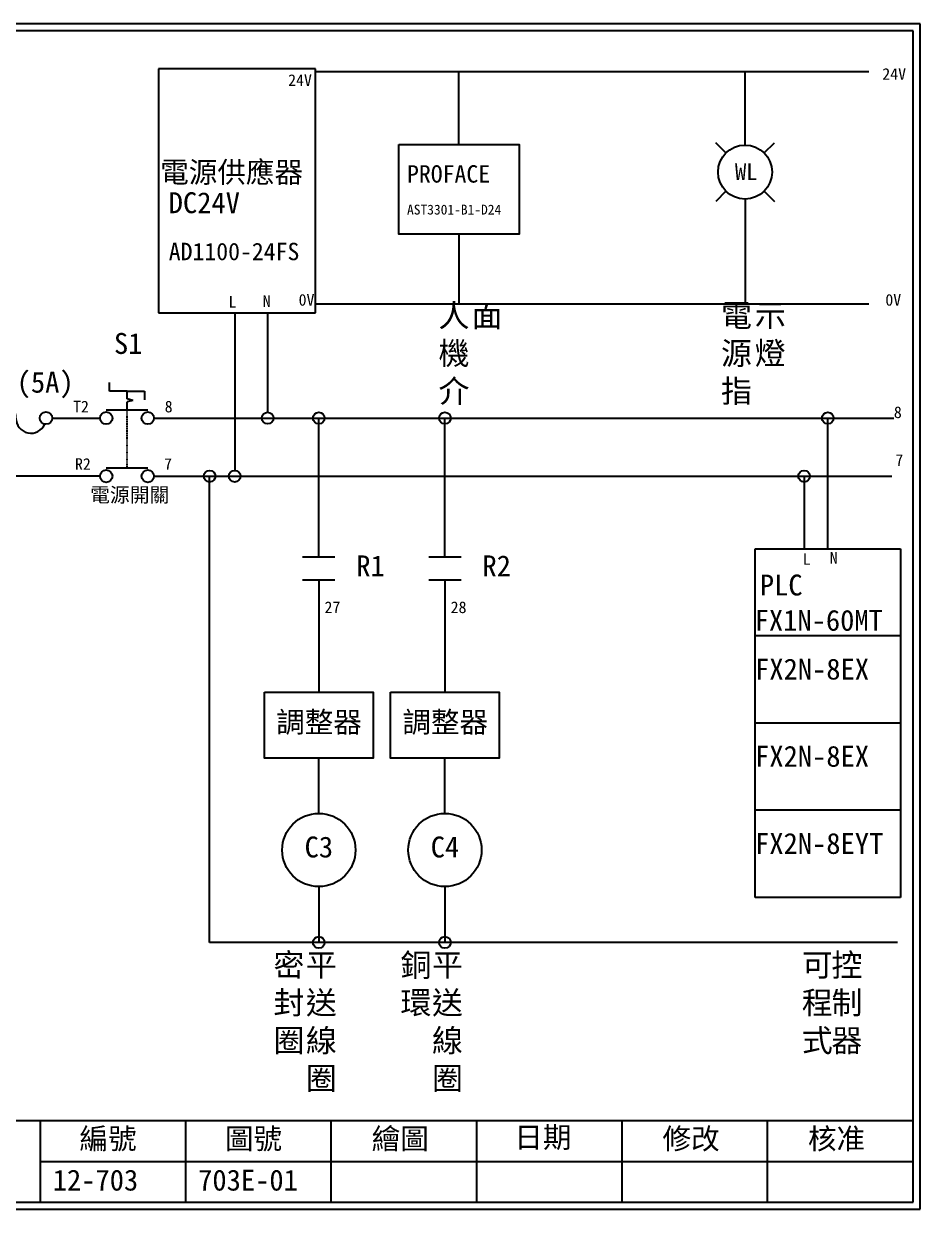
# Model space of a CAD drawing. Extents: x -24 to 263, y 255 to 459.
# Drawn here: x 109.3 to 263.4, y 255.5 to 459.4 of the extents above; entities that cross this region are included whole.
import ezdxf
from ezdxf.enums import TextEntityAlignment as Align

# ---------------------------------------------------------------- set-up
doc = ezdxf.new("R2010")
doc.units = 0
doc.linetypes.add('DASHED', pattern=[0.2, 0.1, -0.1])
doc.layers.get('0').update_dxf_attribs({"linetype": 'CONTINUOUS'})
for name, color, linetype in [('7', 7, 'CONTINUOUS'), ('圖框層', 7, 'CONTINUOUS'), ('標尺寸層', 3, 'CONTINUOUS')]:
    doc.layers.add(name, color=color, linetype=linetype)
doc.styles.add('CNS', font='romanc.shx', dxfattribs={"bigfont": 'chineset.shx'})
doc.styles.add('STSL', font='KAIU.TTF')

# ---------------------------------------------------------------- blocks, each defined once
blk = doc.blocks.new('FUSE')
at = {"color": 7}
for p, q in [((0, 0), (2.14, 0)), ((14.64, 0), (16.78, 0))]:
    blk.add_line(p, q, dxfattribs=at)
for centre in [(3.21, 0), (13.56, 0)]:
    blk.add_circle(centre, 1.07)
for centre, start, end in [((5.8, 0), 0, 156.116), ((10.98, 0), 180, 336.116)]:
    blk.add_arc(centre, 2.59, start, end, dxfattribs=at)

msp = doc.modelspace()

# ---------------------------------------------------------------- linework, layer by layer
for p, q in [((159.45, 451.68), (132.45, 451.68)), ((132.45, 451.68), (132.45, 409.68)), ((159.45, 409.68), (159.45, 451.68)), ((225.61, 451.15), (159.45, 451.15)), ((254.58, 451.15), (225.61, 451.15)), ((233.3, 442.47), (233.3, 451.15)), ((233.3, 438.57), (233.3, 442.47)), ((230.01, 437.21), (228.25, 438.98)), ((236.58, 437.21), (238.34, 438.98)), ((230.01, 430.65), (228.25, 428.88)), ((236.58, 430.65), (238.34, 428.88)), ((233.3, 429.29), (233.3, 425.34)), ((233.3, 425.34), (233.3, 411.2)), ((225.61, 411.2), (159.45, 411.2)), ((254.58, 411.2), (225.61, 411.2)), ((132.45, 409.68), (155.45, 409.68)), ((145.56, 409.68), (145.56, 382.6)), ((151.23, 409.68), (151.23, 392.6)), ((155.45, 409.68), (159.45, 409.68)), ((124.05, 396.25), (124.05, 397.75)), ((127.05, 396.25), (124.05, 396.25)), ((127.05, 396.25), (130.05, 396.25)), ((130.05, 396.25), (130.05, 394.75)), ((128.05, 394.64), (127.05, 394.9)), ((128.05, 394.64), (127.05, 394.37)), ((114.2, 391.6), (122.41, 391.6)), ((116.34, 391.6), (122.41, 391.6)), ((131.69, 391.6), (258.88, 391.6)), ((160.02, 367.75), (160.02, 391.6)), ((181.7, 367.75), (181.7, 391.6)), ((247.52, 369.12), (247.52, 391.6)), ((122.41, 381.6), (-11.42, 381.6)), ((131.69, 381.6), (258.51, 381.6)), ((235.02, 369.12), (260.02, 369.12)), ((235.02, 354.12), (235.02, 369.12)), ((260.02, 369.12), (260.02, 354.12)), ((160.02, 363.78), (160.02, 344.44)), ((181.7, 363.78), (181.7, 344.44)), ((260.02, 354.12), (235.02, 354.12)), ((235.02, 339.12), (235.02, 354.12)), ((260.02, 354.12), (260.02, 339.12)), ((260.02, 339.12), (235.02, 339.12)), ((235.02, 324.12), (235.02, 339.12)), ((260.02, 339.12), (260.02, 324.12)), ((160.02, 323.59), (160.02, 333.12)), ((181.7, 323.59), (181.7, 333.12)), ((260.02, 324.12), (235.02, 324.12)), ((260.02, 324.12), (235.02, 324.12)), ((235.02, 309.12), (235.02, 324.12)), ((260.02, 324.12), (260.02, 309.12)), ((160.02, 310.99), (160.02, 301.39)), ((181.7, 310.99), (181.7, 301.39)), ((260.02, 309.12), (235.02, 309.12))]:
    msp.add_line(p, q)
for points in [[(150.69, 344.44), (169.35, 344.44), (169.35, 333.12), (150.69, 333.12)], [(172.37, 344.44), (191.03, 344.44), (191.03, 333.12), (172.37, 333.12)]]:
    msp.add_lwpolyline(points, close=True)
for centre, radius in [((233.3, 433.93), 4.64), ((151.23, 391.6), 1), ((145.56, 381.6), 1), ((160.02, 317.29), 6.3), ((181.7, 317.29), 6.3)]:
    msp.add_circle(centre, radius)
at = {"layer": '7'}
for p, q in [((127.05, 394.9), (127.05, 396.25)), ((127.05, 393.03), (127.05, 394.37)), ((123.48, 393.03), (130.62, 393.03)), ((123.48, 383.03), (130.62, 383.03))]:
    msp.add_line(p, q, dxfattribs=at)
at = {"layer": '7', "linetype": 'DASHED'}
msp.add_line((127.05, 383.03), (127.05, 393.03), dxfattribs=at)
at = {"layer": '7'}
for centre in [(123.48, 391.6), (130.62, 391.6), (123.48, 381.6), (130.62, 381.6)]:
    msp.add_circle(centre, 1.07, dxfattribs=at)
at = {"layer": '圖框層', "color": 7}
for p, q in [((263.42, 459.45), (-23.58, 459.45)), ((263.42, 255.48), (263.42, 459.45)), ((262.17, 458.2), (-22.33, 458.2)), ((262.17, 256.73), (262.17, 458.2)), ((-22.33, 270.73), (262.17, 270.73)), ((112.17, 256.73), (112.17, 270.73)), ((137.17, 256.73), (137.17, 270.73)), ((162.17, 256.73), (162.17, 270.73)), ((187.17, 256.73), (187.17, 270.73)), ((212.17, 256.73), (212.17, 270.73)), ((237.17, 256.73), (237.17, 270.73)), ((112.17, 263.73), (262.17, 263.73)), ((-23.58, 255.48), (263.42, 255.48)), ((-22.33, 256.73), (262.17, 256.73))]:
    msp.add_line(p, q, dxfattribs=at)
at = {"layer": '標尺寸層', "color": 7}
for p, q in [((184.12, 438.68), (184.12, 451.15)), ((184.12, 423.24), (184.12, 411.2)), ((141.25, 301.39), (141.25, 381.6)), ((243.45, 381.63), (243.45, 369.11)), ((157.24, 367.75), (162.8, 367.75)), ((178.92, 367.75), (184.49, 367.75)), ((157.24, 363.78), (162.8, 363.78)), ((178.92, 363.78), (184.49, 363.78)), ((259.5, 301.39), (141.25, 301.39))]:
    msp.add_line(p, q, dxfattribs=at)
msp.add_lwpolyline([(173.77, 438.68), (194.47, 438.68), (194.47, 423.24), (173.77, 423.24)], close=True, dxfattribs=at)
for centre in [(160.02, 391.6), (181.7, 391.6), (247.52, 391.6), (141.25, 381.6), (243.45, 381.6), (160.02, 301.39), (181.7, 301.39)]:
    msp.add_circle(centre, 1, dxfattribs=at)

# ---------------------------------------------------------------- block references
at = {"color": 7}
msp.add_blockref('FUSE', (99.56, 391.6), dxfattribs=at)

# ---------------------------------------------------------------- texts
msp.add_text('WL', height=2.856, dxfattribs=at).set_placement((233.5, 433.98), align=Align.MIDDLE_CENTER)
at = {"layer": '圖框層', "color": 4, "style": 'STSL'}
for s, height, p in [('24V', 2, (256.89, 449.8)), ('24V', 2, (154.75, 448.74)), ('電源供應器', 3.6, (132.76, 432.11)), ('PROFACE', 3, (175.19, 432.11)), ('DC24V', 3.6, (134.22, 426.85)), ('AST3301-B1-D24', 1.7, (175.19, 426.62)), ('AD1100-24FS', 3, (134.23, 418.76)), ('L', 2, (144.51, 410.59)), ('N', 2, (150.38, 410.74)), ('0V', 2, (156.55, 410.94)), ('0V', 2, (257.41, 410.94)), ('S1', 3.6, (124.81, 402.64)), ('F2(5A)', 3.6, (103.19, 395.97)), ('T2', 2, (117.78, 392.58)), ('8', 2, (133.53, 392.58)), ('8', 2, (258.88, 391.6)), ('R2', 2, (118.11, 382.7)), ('7', 2, (133.43, 382.7)), ('7', 2, (259.14, 383.38)), ('R1', 3.6, (166.46, 364.38)), ('R2', 3.6, (188.15, 364.38)), ('L', 2, (243.22, 366.36)), ('N', 2, (247.86, 366.54)), ('PLC', 3.6, (235.84, 361.08)), ('27', 2, (161, 358.05)), ('28', 2, (182.69, 358.05)), ('FX1N-60MT', 3.6, (234.95, 355.01)), ('FX2N-8EX', 3.6, (235.02, 346.62)), ('調整器', 3.6, (152.7, 337.5)), ('調整器', 3.6, (174.39, 337.5)), ('FX2N-8EX', 3.6, (235.02, 331.62)), ('C3', 3.6, (157.58, 316.01)), ('C4', 3.6, (179.26, 316.01)), ('FX2N-8EYT', 3.6, (235.02, 316.62)), ('編號', 3.6, (118.88, 265.82)), ('圖號', 3.6, (143.88, 265.82)), ('繪圖', 3.6, (169.11, 265.82)), ('日期', 3.6, (193.63, 266.07)), ('修改', 3.6, (219.11, 265.82)), ('核准', 3.6, (244.11, 265.82)), ('12-703', 3.6, (114.28, 258.7)), ('703E-01', 3.6, (139.28, 258.7))]:
    msp.add_text(s, height=height, dxfattribs=at).set_placement(p)
at = {"layer": '標尺寸層', "color": 7, "attachment_point": 1, "style": 'CNS'}
for s, insert, char_height, width in [('{\\fDFKai-SB|b0|i0|c136|p65;人機介}', (180.6, 411.2), 3.9, 4.1392), ('{\\fDFKai-SB|b0|i0|c136|p65;面}', (186.27, 411.2), 3.9, 4.1392), ('{\\fDFKai-SB|b0|i0|c136|p65;電\\P源指}', (229.16, 411.2), 3.9, 4.1392), ('{\\fDFKai-SB|b0|i0|c136|p65;示燈}', (234.96, 411.2), 3.9, 4.1392), ('{\\fDFKai-SB|b0|i0|c136|p65;電源開關}', (120.7, 379.64), 2.5, 14.0847), ('{\\fDFKai-SB|b0|i0|c136|p65;密封圈}', (152.23, 299.47), 3.9, 5.4243), ('{\\fDFKai-SB|b0|i0|c136|p65;銅環}', (174.06, 299.47), 3.9, 5.4243), ('{\\fDFKai-SB|b0|i0|c136|p65;控制器}', (248.15, 299.47), 3.9, 5.4243), ('{\\fDFKai-SB|b0|i0|c136|p65;平送線圈}', (157.8, 299.47), 3.9, 5.4243), ('{\\fDFKai-SB|b0|i0|c136|p65;平送線圈}', (179.48, 299.47), 3.9, 5.4243), ('{\\fDFKai-SB|b0|i0|c136|p65;可程式}', (243.05, 299.47), 3.9, 5.4243)]:
    msp.add_mtext(s, dxfattribs=dict(at, insert=insert, char_height=char_height, width=width))

doc.saveas('drawing.dxf')
